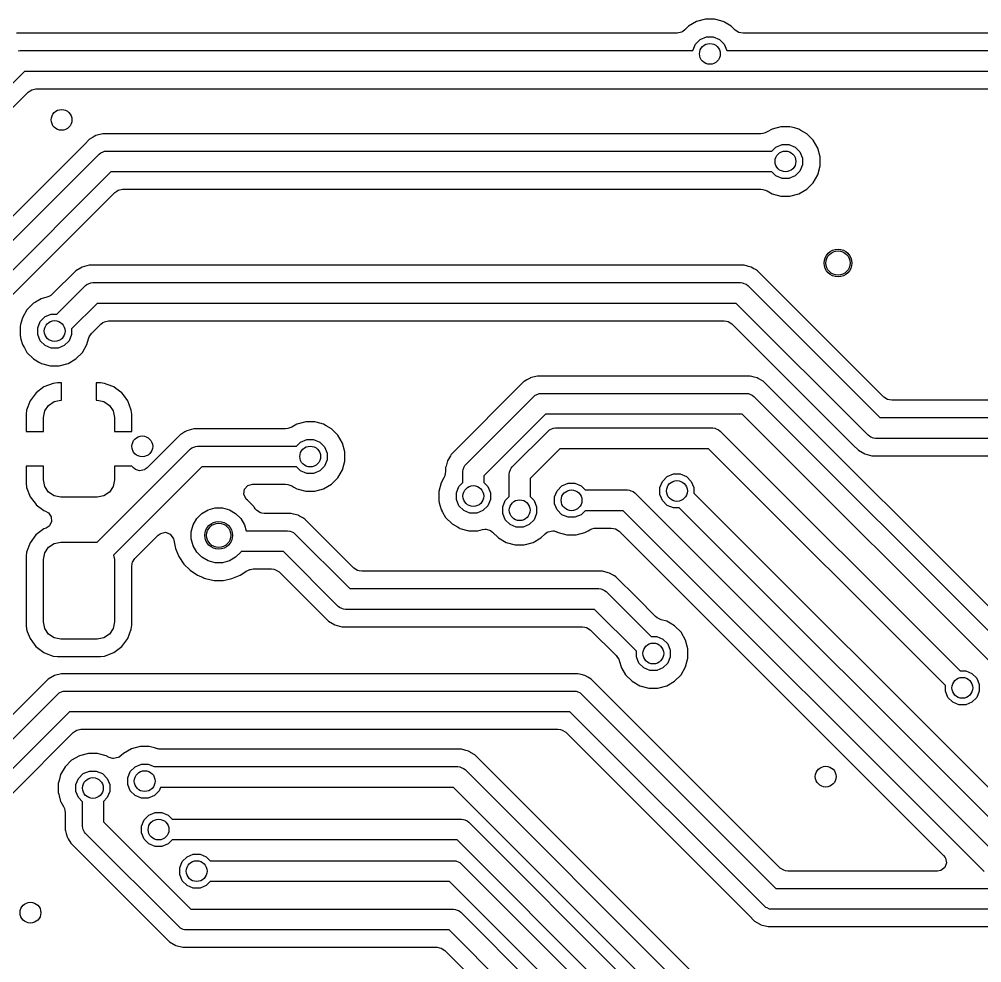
# Model space of a CAD drawing. Header units: inches. Extents: x 0.01 to 5.35, y 0.01 to 3.37.
# Drawn here: x 3.052 to 3.599, y 2.13 to 2.667 of the extents above; entities that cross this region are included whole.
import ezdxf

# ---------------------------------------------------------------- set-up
doc = ezdxf.new("R2010")
doc.units = ezdxf.units.IN
doc.header["$MEASUREMENT"] = 0
doc.layers.add('BLACK', color=250, linetype='CONTINUOUS')

msp = doc.modelspace()

# ---------------------------------------------------------------- linework, layer by layer
at = {"layer": 'BLACK', "linetype": 'CONTINUOUS'}
for p, q in [((3.43711, 2.66516), (3.43262, 2.66257)), ((3.44212, 2.6665), (3.43711, 2.66516)), ((3.43711, 2.66516), (3.43711, 2.66516)), ((3.44731, 2.6665), (3.44212, 2.6665)), ((3.44813, 2.66629), (3.44731, 2.6665)), ((3.44731, 2.6665), (3.44731, 2.6665)), ((3.45232, 2.66516), (3.44813, 2.66629)), ((3.44813, 2.66629), (3.44813, 2.66629)), ((3.45292, 2.66482), (3.45232, 2.66516)), ((3.45681, 2.66257), (3.45292, 2.66482)), ((3.42848, 2.65912), (3.42614, 2.65852)), ((3.42938, 2.65962), (3.42848, 2.65912)), ((3.4305, 2.66045), (3.42938, 2.65962)), ((3.43262, 2.66257), (3.4305, 2.66045)), ((3.45914, 2.66025), (3.45681, 2.66257)), ((3.45681, 2.66257), (3.45681, 2.66257)), ((3.46121, 2.65901), (3.45914, 2.66025)), ((3.46221, 2.65872), (3.46121, 2.65901)), ((3.42614, 2.65852), (3.05052, 2.65852)), ((3.43653, 2.65227), (3.43925, 2.65498)), ((3.43925, 2.65498), (3.44279, 2.65645)), ((3.44279, 2.65645), (3.44663, 2.65645)), ((3.44663, 2.65645), (3.45018, 2.65498)), ((3.45018, 2.65498), (3.4529, 2.65227)), ((3.46358, 2.65852), (3.46221, 2.65872)), ((3.70854, 2.65852), (3.46358, 2.65852)), ((3.05145, 2.64855), (3.0526, 2.64866)), ((3.0526, 2.64866), (3.43506, 2.64866)), ((3.43506, 2.64872), (3.43653, 2.65227)), ((3.43506, 2.64866), (3.43506, 2.64872)), ((3.4529, 2.65227), (3.45437, 2.64872)), ((3.45437, 2.64872), (3.45437, 2.64866)), ((3.45437, 2.64866), (3.70646, 2.64866)), ((3.05504, 2.63685), (2.91445, 2.49625)), ((3.70402, 2.63685), (3.05504, 2.63685)), ((3.05832, 2.62589), (3.05922, 2.62639)), ((3.05922, 2.62639), (3.06156, 2.62699)), ((3.06156, 2.62699), (3.69721, 2.62699)), ((2.92603, 2.49389), (3.0572, 2.62506)), ((3.0572, 2.62506), (3.05832, 2.62589)), ((3.48504, 2.60537), (3.4801, 2.60405)), ((3.49023, 2.60537), (3.48504, 2.60537)), ((3.49274, 2.6047), (3.49023, 2.60537)), ((3.49023, 2.60537), (3.49023, 2.60537)), ((3.49524, 2.60403), (3.49274, 2.6047)), ((3.09418, 2.59947), (3.09213, 2.59829)), ((3.09472, 2.59978), (3.09418, 2.59947)), ((3.09572, 2.60036), (3.09472, 2.59978)), ((3.09974, 2.60144), (3.09572, 2.60036)), ((3.47359, 2.60144), (3.09974, 2.60144)), ((3.47485, 2.6016), (3.47359, 2.60144)), ((3.47605, 2.60192), (3.47485, 2.6016)), ((3.47723, 2.60241), (3.47605, 2.60192)), ((3.48004, 2.60403), (3.47723, 2.60241)), ((3.4801, 2.60405), (3.48004, 2.60403)), ((3.49646, 2.60333), (3.49524, 2.60403)), ((3.49974, 2.60144), (3.49646, 2.60333)), ((3.50341, 2.59777), (3.49974, 2.60144)), ((3.08919, 2.59535), (3.02486, 2.53102)), ((3.09213, 2.59829), (3.08919, 2.59535)), ((3.09213, 2.59829), (3.09213, 2.59829)), ((3.47989, 2.59157), (3.48217, 2.59385)), ((3.48217, 2.59385), (3.48572, 2.59532)), ((3.48572, 2.59532), (3.48956, 2.59532)), ((3.48956, 2.59532), (3.49311, 2.59385)), ((3.49311, 2.59385), (3.49582, 2.59114)), ((3.506, 2.59328), (3.50341, 2.59777)), ((3.50734, 2.58826), (3.506, 2.59328)), ((3.01004, 2.50225), (3.09764, 2.58985)), ((3.09764, 2.58985), (3.09853, 2.59058)), ((3.09853, 2.59058), (3.09988, 2.59114)), ((3.09988, 2.59114), (3.10066, 2.59146)), ((3.10066, 2.59146), (3.10181, 2.59157)), ((3.10181, 2.59157), (3.47989, 2.59157)), ((3.49582, 2.59114), (3.49729, 2.58759)), ((3.50734, 2.58308), (3.50734, 2.58826)), ((3.49729, 2.58375), (3.49582, 2.5802)), ((3.49729, 2.58759), (3.49729, 2.58375)), ((3.506, 2.57806), (3.50734, 2.58308)), ((3.10426, 2.57976), (3.02012, 2.49562)), ((3.47989, 2.57976), (3.10426, 2.57976)), ((3.48217, 2.57749), (3.47989, 2.57976)), ((3.48572, 2.57602), (3.48217, 2.57749)), ((3.49311, 2.57749), (3.48956, 2.57602)), ((3.49582, 2.5802), (3.49311, 2.57749)), ((3.50341, 2.57357), (3.506, 2.57806)), ((3.48956, 2.57602), (3.48572, 2.57602)), ((3.49974, 2.5699), (3.50341, 2.57357)), ((3.0317, 2.49326), (3.10642, 2.56798)), ((3.10642, 2.56798), (3.10753, 2.56881)), ((3.10753, 2.56881), (3.10844, 2.5693)), ((3.10844, 2.5693), (3.11078, 2.5699)), ((3.11078, 2.5699), (3.47359, 2.5699)), ((3.47359, 2.5699), (3.47485, 2.56974)), ((3.47485, 2.56974), (3.47605, 2.56941)), ((3.47605, 2.56941), (3.47723, 2.56893)), ((3.47723, 2.56893), (3.47731, 2.56888)), ((3.47731, 2.56888), (3.48003, 2.56731)), ((3.48003, 2.56731), (3.48504, 2.56596)), ((3.48504, 2.56596), (3.48504, 2.56596)), ((3.48504, 2.56596), (3.49023, 2.56596)), ((3.49023, 2.56596), (3.49524, 2.56731)), ((3.49023, 2.56596), (3.49023, 2.56596)), ((3.49524, 2.56731), (3.49974, 2.5699)), ((3.08425, 2.52348), (3.07107, 2.5103)), ((3.08426, 2.52348), (3.08425, 2.52348)), ((3.08785, 2.52556), (3.08426, 2.52348)), ((3.08426, 2.52348), (3.08426, 2.52348)), ((3.08426, 2.52348), (3.08426, 2.52348)), ((3.09186, 2.52663), (3.08785, 2.52556)), ((3.08785, 2.52556), (3.08785, 2.52556)), ((3.08785, 2.52556), (3.08785, 2.52556)), ((3.08785, 2.52556), (3.08785, 2.52556)), ((3.08785, 2.52556), (3.08785, 2.52556)), ((3.46412, 2.52663), (3.09186, 2.52663)), ((3.46613, 2.5261), (3.46412, 2.52663)), ((3.46412, 2.52663), (3.46412, 2.52663)), ((3.46661, 2.52597), (3.46613, 2.5261)), ((3.46613, 2.5261), (3.46613, 2.5261)), ((3.46813, 2.52556), (3.46661, 2.52597)), ((3.46975, 2.52463), (3.46813, 2.52556)), ((3.47057, 2.52415), (3.46975, 2.52463)), ((3.46975, 2.52463), (3.46975, 2.52463)), ((3.47173, 2.52348), (3.47057, 2.52415)), ((3.54363, 2.45158), (3.47173, 2.52348)), ((3.47173, 2.52348), (3.47173, 2.52348)), ((3.09154, 2.51614), (3.09278, 2.51666)), ((3.09278, 2.51666), (3.09394, 2.51677)), ((3.09394, 2.51677), (3.46205, 2.51677)), ((3.46205, 2.51677), (3.4632, 2.51666)), ((3.4632, 2.51666), (3.46408, 2.51629)), ((3.07359, 2.49887), (3.08976, 2.51504)), ((3.08976, 2.51504), (3.09066, 2.51578)), ((3.09066, 2.51578), (3.09154, 2.51614)), ((3.46408, 2.51629), (3.46533, 2.51578)), ((3.46533, 2.51578), (3.46622, 2.51504)), ((3.46622, 2.51504), (3.54127, 2.44)), ((3.06133, 2.50564), (3.06018, 2.50498)), ((3.06468, 2.50757), (3.06133, 2.50564)), ((3.0678, 2.50841), (3.06468, 2.50757)), ((3.06468, 2.50757), (3.06468, 2.50757)), ((3.06468, 2.50757), (3.06468, 2.50757)), ((3.06468, 2.50757), (3.06468, 2.50757)), ((3.06898, 2.5089), (3.0678, 2.50841)), ((3.07006, 2.50952), (3.06898, 2.5089)), ((3.07107, 2.5103), (3.07006, 2.50952)), ((3.05652, 2.50131), (3.05392, 2.49682)), ((3.06018, 2.50498), (3.05652, 2.50131)), ((3.05652, 2.50131), (3.05652, 2.50131)), ((3.05652, 2.50131), (3.05652, 2.50131)), ((3.06018, 2.50498), (3.06018, 2.50498)), ((3.09638, 2.50496), (3.08194, 2.49051)), ((3.4596, 2.50496), (3.09638, 2.50496)), ((3.53464, 2.42992), (3.4596, 2.50496)), ((3.0534, 2.49487), (3.05289, 2.49297)), ((3.05392, 2.49682), (3.0534, 2.49487)), ((3.05392, 2.49682), (3.05392, 2.49682)), ((3.05392, 2.49682), (3.05392, 2.49682)), ((3.05392, 2.49682), (3.05392, 2.49682)), ((3.06263, 2.49113), (3.0641, 2.49468)), ((3.0641, 2.49468), (3.06682, 2.4974)), ((3.06682, 2.4974), (3.07036, 2.49887)), ((3.07036, 2.49887), (3.07359, 2.49887)), ((3.10056, 2.4945), (3.1029, 2.4951)), ((3.1029, 2.4951), (3.45279, 2.4951)), ((3.45279, 2.4951), (3.45417, 2.4949)), ((3.45417, 2.4949), (3.45516, 2.49461)), ((3.05289, 2.49297), (3.05258, 2.49181)), ((3.05258, 2.49181), (3.05258, 2.48662)), ((3.06263, 2.48729), (3.06263, 2.49113)), ((3.08194, 2.49051), (3.08194, 2.48729)), ((3.09337, 2.488), (3.09854, 2.49317)), ((3.09854, 2.49317), (3.09965, 2.49401)), ((3.09965, 2.49401), (3.10056, 2.4945)), ((3.45516, 2.49461), (3.45724, 2.49338)), ((3.45724, 2.49338), (3.5262, 2.42441)), ((3.05258, 2.48662), (3.0531, 2.48467)), ((3.0531, 2.48467), (3.0531, 2.48467)), ((3.0531, 2.48467), (3.0531, 2.48467)), ((3.0531, 2.48467), (3.05392, 2.48161)), ((3.0641, 2.48374), (3.06263, 2.48729)), ((3.06682, 2.48103), (3.0641, 2.48374)), ((3.08047, 2.48374), (3.07775, 2.48103)), ((3.08194, 2.48729), (3.08047, 2.48374)), ((3.09065, 2.48161), (3.09148, 2.48473)), ((3.09148, 2.48473), (3.09197, 2.48591)), ((3.09197, 2.48591), (3.09259, 2.48699)), ((3.09259, 2.48699), (3.09337, 2.488)), ((3.05392, 2.48161), (3.05392, 2.48161)), ((3.05392, 2.48161), (3.05392, 2.48161)), ((3.05392, 2.48161), (3.05417, 2.48118)), ((3.05417, 2.48118), (3.05505, 2.47966)), ((3.05505, 2.47966), (3.05652, 2.47711)), ((3.07036, 2.47956), (3.06682, 2.48103)), ((3.0742, 2.47956), (3.07036, 2.47956)), ((3.07775, 2.48103), (3.0742, 2.47956)), ((3.08805, 2.47711), (3.09065, 2.48161)), ((3.09065, 2.48161), (3.09065, 2.48161)), ((3.05652, 2.47711), (3.06018, 2.47344)), ((3.06018, 2.47344), (3.06375, 2.47139)), ((3.07989, 2.47085), (3.08438, 2.47344)), ((3.08438, 2.47344), (3.08805, 2.47711)), ((3.06375, 2.47139), (3.06443, 2.47099)), ((3.06443, 2.47099), (3.06468, 2.47085)), ((3.06468, 2.47085), (3.06468, 2.47085)), ((3.06468, 2.47085), (3.06468, 2.47085)), ((3.06468, 2.47085), (3.0655, 2.47063)), ((3.0655, 2.47063), (3.06969, 2.46951)), ((3.06969, 2.46951), (3.06969, 2.46951)), ((3.06969, 2.46951), (3.07488, 2.46951)), ((3.07488, 2.46951), (3.07989, 2.47085)), ((3.07488, 2.46951), (3.07488, 2.46951)), ((3.34253, 2.46251), (3.34073, 2.46147)), ((3.34263, 2.46257), (3.34253, 2.46251)), ((3.34397, 2.46293), (3.34263, 2.46257)), ((3.34263, 2.46257), (3.34263, 2.46257)), ((3.34263, 2.46257), (3.34263, 2.46257)), ((3.34263, 2.46257), (3.34263, 2.46257)), ((3.34664, 2.46364), (3.34397, 2.46293)), ((3.34397, 2.46293), (3.34397, 2.46293)), ((3.3508, 2.46364), (3.34664, 2.46364)), ((3.3511, 2.46364), (3.3508, 2.46364)), ((3.35117, 2.46364), (3.3511, 2.46364)), ((3.4676, 2.46364), (3.35117, 2.46364)), ((3.35117, 2.46364), (3.35117, 2.46364)), ((3.46854, 2.46339), (3.4676, 2.46364)), ((3.4676, 2.46364), (3.4676, 2.46364)), ((3.4676, 2.46364), (3.4676, 2.46364)), ((3.4698, 2.46305), (3.46854, 2.46339)), ((3.46854, 2.46339), (3.46854, 2.46339)), ((3.47161, 2.46257), (3.4698, 2.46305)), ((3.47214, 2.46226), (3.47161, 2.46257)), ((3.47492, 2.46066), (3.47214, 2.46226)), ((3.47214, 2.46226), (3.47214, 2.46226)), ((3.0662, 2.45745), (3.06167, 2.45406)), ((3.0715, 2.45943), (3.0662, 2.45745)), ((3.0662, 2.45745), (3.0662, 2.45745)), ((3.07384, 2.45969), (3.0715, 2.45943)), ((3.0715, 2.45943), (3.0715, 2.45943)), ((3.07622, 2.45969), (3.07384, 2.45969)), ((3.07622, 2.44984), (3.07622, 2.45969)), ((3.09828, 2.45969), (3.09591, 2.45969)), ((3.09591, 2.45969), (3.09591, 2.44984)), ((3.10062, 2.45943), (3.09828, 2.45969)), ((3.09828, 2.45969), (3.09828, 2.45969)), ((3.10063, 2.45943), (3.10062, 2.45943)), ((3.10221, 2.45884), (3.10063, 2.45943)), ((3.10593, 2.45745), (3.10221, 2.45884)), ((3.10713, 2.45655), (3.10593, 2.45745)), ((3.10593, 2.45745), (3.10593, 2.45745)), ((3.11046, 2.45406), (3.10713, 2.45655)), ((3.33904, 2.46049), (3.29764, 2.41909)), ((3.33914, 2.46055), (3.33904, 2.46049)), ((3.33904, 2.46049), (3.33904, 2.46049)), ((3.34073, 2.46147), (3.33914, 2.46055)), ((3.33914, 2.46055), (3.33914, 2.46055)), ((3.33914, 2.46055), (3.33914, 2.46055)), ((3.34073, 2.46147), (3.34073, 2.46147)), ((3.47521, 2.46049), (3.47492, 2.46066)), ((3.63215, 2.30355), (3.47521, 2.46049)), ((3.47521, 2.46049), (3.47521, 2.46049)), ((3.06167, 2.45406), (3.05827, 2.44953)), ((3.06167, 2.45406), (3.06167, 2.45406)), ((3.11131, 2.45292), (3.11046, 2.45406)), ((3.11046, 2.45406), (3.11046, 2.45406)), ((3.11385, 2.44953), (3.11131, 2.45292)), ((3.30608, 2.41359), (3.34454, 2.45205)), ((3.34454, 2.45205), (3.34544, 2.45278)), ((3.34544, 2.45278), (3.34685, 2.45337)), ((3.34685, 2.45337), (3.34757, 2.45367)), ((3.34757, 2.45367), (3.34872, 2.45378)), ((3.34872, 2.45378), (3.46553, 2.45378)), ((3.46553, 2.45378), (3.46668, 2.45367)), ((3.46668, 2.45367), (3.4674, 2.45337)), ((3.4674, 2.45337), (3.46881, 2.45278)), ((3.46881, 2.45278), (3.4697, 2.45205)), ((3.4697, 2.45205), (3.62371, 2.29805)), ((3.5457, 2.45035), (3.54363, 2.45158)), ((3.05827, 2.44953), (3.0563, 2.44423)), ((3.05827, 2.44953), (3.05827, 2.44953)), ((3.06664, 2.44377), (3.06877, 2.44696)), ((3.06877, 2.44696), (3.07196, 2.44909)), ((3.07196, 2.44909), (3.07573, 2.44984)), ((3.07573, 2.44984), (3.07622, 2.44984)), ((3.09591, 2.44984), (3.0964, 2.44984)), ((3.0964, 2.44984), (3.10016, 2.44909)), ((3.10016, 2.44909), (3.10336, 2.44696)), ((3.10336, 2.44696), (3.10549, 2.44377)), ((3.11583, 2.44423), (3.11385, 2.44953)), ((3.11385, 2.44953), (3.11385, 2.44953)), ((3.5467, 2.45006), (3.5457, 2.45035)), ((3.54807, 2.44986), (3.5467, 2.45006)), ((3.69087, 2.44986), (3.54807, 2.44986)), ((3.0563, 2.44423), (3.05604, 2.44188)), ((3.05604, 2.44188), (3.05604, 2.43213)), ((3.05604, 2.44188), (3.05604, 2.44188)), ((3.0563, 2.44423), (3.0563, 2.44423)), ((3.06589, 2.44), (3.06664, 2.44377)), ((3.06589, 2.43213), (3.06589, 2.44)), ((3.10549, 2.44377), (3.10624, 2.44)), ((3.10624, 2.44), (3.10624, 2.43213)), ((3.11608, 2.44188), (3.11583, 2.44423)), ((3.11583, 2.44423), (3.11583, 2.44423)), ((3.11583, 2.44423), (3.11583, 2.44423)), ((3.11608, 2.43213), (3.11608, 2.44188)), ((3.11608, 2.44188), (3.11608, 2.44188)), ((3.11608, 2.44188), (3.11608, 2.44188)), ((3.11608, 2.44188), (3.11608, 2.44188)), ((3.35117, 2.44197), (3.31616, 2.40696)), ((3.46308, 2.44197), (3.35117, 2.44197)), ((3.61362, 2.29143), (3.46308, 2.44197)), ((3.54127, 2.44), (3.70614, 2.44)), ((3.20713, 2.4346), (3.20596, 2.43411)), ((3.20994, 2.43622), (3.20713, 2.4346)), ((3.21001, 2.43624), (3.20994, 2.43622)), ((3.21495, 2.43756), (3.21001, 2.43624)), ((3.22014, 2.43756), (3.21495, 2.43756)), ((3.21495, 2.43756), (3.21495, 2.43756)), ((3.22092, 2.43735), (3.22014, 2.43756)), ((3.22014, 2.43756), (3.22014, 2.43756)), ((3.22515, 2.43622), (3.22092, 2.43735)), ((3.22092, 2.43735), (3.22092, 2.43735)), ((3.22669, 2.43533), (3.22515, 2.43622)), ((3.22964, 2.43363), (3.22669, 2.43533)), ((3.05604, 2.43213), (3.06589, 2.43213)), ((3.10624, 2.43213), (3.11608, 2.43213)), ((3.14386, 2.43048), (3.1249, 2.41152)), ((3.14416, 2.43065), (3.14386, 2.43048)), ((3.14386, 2.43048), (3.14386, 2.43048)), ((3.1443, 2.43073), (3.14416, 2.43065)), ((3.14449, 2.43084), (3.1443, 2.43073)), ((3.1443, 2.43073), (3.1443, 2.43073)), ((3.14626, 2.43186), (3.14449, 2.43084)), ((3.14449, 2.43084), (3.14449, 2.43084)), ((3.14746, 2.43255), (3.14626, 2.43186)), ((3.14626, 2.43186), (3.14626, 2.43186)), ((3.15147, 2.43363), (3.14746, 2.43255)), ((3.14746, 2.43255), (3.14746, 2.43255)), ((3.20349, 2.43363), (3.15147, 2.43363)), ((3.20476, 2.43379), (3.20349, 2.43363)), ((3.20596, 2.43411), (3.20476, 2.43379)), ((3.23331, 2.42996), (3.22964, 2.43363)), ((3.23591, 2.42546), (3.23331, 2.42996)), ((3.33241, 2.41208), (3.3527, 2.43236)), ((3.3527, 2.43236), (3.35359, 2.4331)), ((3.35359, 2.4331), (3.35524, 2.43378)), ((3.35524, 2.43378), (3.35572, 2.43398)), ((3.35572, 2.43398), (3.35687, 2.43409)), ((3.35687, 2.43409), (3.44634, 2.43409)), ((3.44634, 2.43409), (3.44749, 2.43398)), ((3.44749, 2.43398), (3.44797, 2.43378)), ((3.44797, 2.43378), (3.44962, 2.4331)), ((3.44962, 2.4331), (3.45051, 2.43236)), ((3.45051, 2.43236), (3.58688, 2.296)), ((3.53554, 2.42918), (3.53464, 2.42992)), ((3.5362, 2.42891), (3.53554, 2.42918)), ((3.15187, 2.42344), (3.15239, 2.42365)), ((3.15239, 2.42365), (3.15354, 2.42376)), ((3.15354, 2.42376), (3.2098, 2.42376)), ((3.2098, 2.42376), (3.21208, 2.42604)), ((3.21208, 2.42604), (3.21562, 2.42751)), ((3.21562, 2.42751), (3.21946, 2.42751)), ((3.21946, 2.42751), (3.22301, 2.42604)), ((3.22301, 2.42604), (3.22573, 2.42333)), ((3.23725, 2.42045), (3.23591, 2.42546)), ((3.5262, 2.42441), (3.5262, 2.42441)), ((3.5262, 2.42441), (3.52914, 2.42148)), ((3.53767, 2.4283), (3.5362, 2.42891)), ((3.53882, 2.42819), (3.53767, 2.4283)), ((3.70614, 2.42819), (3.53882, 2.42819)), ((3.09646, 2.36912), (3.14937, 2.42203)), ((3.14937, 2.42203), (3.15026, 2.42277)), ((3.15026, 2.42277), (3.15187, 2.42344)), ((3.22573, 2.42333), (3.2272, 2.41978)), ((3.2272, 2.41978), (3.2272, 2.41594)), ((3.23725, 2.41526), (3.23725, 2.42045)), ((3.2972, 2.41833), (3.29556, 2.4155)), ((3.29764, 2.41909), (3.2972, 2.41833)), ((3.29764, 2.41909), (3.29764, 2.41909)), ((3.35932, 2.42228), (3.3425, 2.40546)), ((3.44389, 2.42228), (3.35932, 2.42228)), ((3.57853, 2.28765), (3.44389, 2.42228)), ((3.52914, 2.42148), (3.53273, 2.4194)), ((3.53273, 2.4194), (3.53674, 2.41833)), ((3.53674, 2.41833), (3.6907, 2.41833)), ((3.2272, 2.41594), (3.22573, 2.41239)), ((3.23591, 2.41025), (3.23725, 2.41526)), ((3.29556, 2.4155), (3.29474, 2.41242)), ((3.30509, 2.41208), (3.30535, 2.41269)), ((3.30535, 2.41269), (3.30608, 2.41359)), ((3.06589, 2.41244), (3.05604, 2.41244)), ((3.05604, 2.41244), (3.05604, 2.40268)), ((3.06589, 2.40457), (3.06589, 2.41244)), ((3.15599, 2.41195), (3.10576, 2.36172)), ((3.11608, 2.41244), (3.10624, 2.41244)), ((3.10624, 2.41244), (3.10624, 2.40457)), ((3.11713, 2.41139), (3.11608, 2.41244)), ((3.11794, 2.41074), (3.11713, 2.41139)), ((3.1182, 2.41057), (3.11794, 2.41074)), ((3.12049, 2.40981), (3.1182, 2.41057)), ((3.12056, 2.4098), (3.12049, 2.40981)), ((3.12325, 2.41039), (3.12056, 2.4098)), ((3.12379, 2.41068), (3.12325, 2.41039)), ((3.1249, 2.41152), (3.12379, 2.41068)), ((3.2098, 2.41195), (3.15599, 2.41195)), ((3.21208, 2.40967), (3.2098, 2.41195)), ((3.21562, 2.4082), (3.21208, 2.40967)), ((3.21946, 2.4082), (3.21562, 2.4082)), ((3.22301, 2.40967), (3.21946, 2.4082)), ((3.22573, 2.41239), (3.22301, 2.40967)), ((3.23331, 2.40576), (3.23591, 2.41025)), ((3.29432, 2.40818), (3.294, 2.40698)), ((3.29449, 2.40944), (3.29432, 2.40818)), ((3.29466, 2.41211), (3.29449, 2.41149)), ((3.29449, 2.41149), (3.29449, 2.40944)), ((3.29474, 2.41242), (3.29466, 2.41211)), ((3.29466, 2.41211), (3.29466, 2.41211)), ((3.29474, 2.41242), (3.29474, 2.41242)), ((3.30435, 2.40941), (3.30446, 2.41056)), ((3.30435, 2.40314), (3.30435, 2.40941)), ((3.30446, 2.41056), (3.30509, 2.41208)), ((3.33069, 2.40791), (3.3308, 2.40906)), ((3.33069, 2.39508), (3.33069, 2.40791)), ((3.3308, 2.40906), (3.3314, 2.4105)), ((3.3314, 2.4105), (3.33168, 2.41119)), ((3.33168, 2.41119), (3.33241, 2.41208)), ((3.4205, 2.40647), (3.42405, 2.40794)), ((3.42405, 2.40794), (3.42789, 2.40794)), ((3.42789, 2.40794), (3.43144, 2.40647)), ((3.05604, 2.40268), (3.0563, 2.40034)), ((3.06664, 2.4008), (3.06589, 2.40457)), ((3.10624, 2.40457), (3.10549, 2.4008)), ((3.18211, 2.40136), (3.18468, 2.40209)), ((3.18468, 2.40209), (3.20349, 2.40209)), ((3.20349, 2.40209), (3.20476, 2.40192)), ((3.20476, 2.40192), (3.20596, 2.4016)), ((3.22515, 2.3995), (3.22964, 2.40209)), ((3.22964, 2.40209), (3.23331, 2.40576)), ((3.29188, 2.40293), (3.29055, 2.39799)), ((3.29189, 2.403), (3.29188, 2.40293)), ((3.29351, 2.4058), (3.29189, 2.403)), ((3.294, 2.40698), (3.29351, 2.4058)), ((3.30207, 2.40086), (3.30435, 2.40314)), ((3.31616, 2.40696), (3.31616, 2.40314)), ((3.31616, 2.40314), (3.31844, 2.40086)), ((3.3425, 2.40546), (3.3425, 2.39508)), ((3.36061, 2.40117), (3.36415, 2.40264)), ((3.36415, 2.40264), (3.368, 2.40264)), ((3.368, 2.40264), (3.37154, 2.40117)), ((3.41631, 2.4002), (3.41778, 2.40375)), ((3.41778, 2.40375), (3.4205, 2.40647)), ((3.43144, 2.40647), (3.43415, 2.40375)), ((3.43415, 2.40375), (3.43562, 2.4002)), ((3.0563, 2.40034), (3.0563, 2.40034)), ((3.0563, 2.40034), (3.0563, 2.40034)), ((3.0563, 2.40034), (3.05827, 2.39504)), ((3.06877, 2.39761), (3.06664, 2.4008)), ((3.07196, 2.39547), (3.06877, 2.39761)), ((3.10336, 2.39761), (3.10016, 2.39547)), ((3.10549, 2.4008), (3.10336, 2.39761)), ((3.17976, 2.39655), (3.1802, 2.39927)), ((3.18085, 2.39403), (3.17976, 2.39655)), ((3.1802, 2.39927), (3.18204, 2.40131)), ((3.18204, 2.40131), (3.18211, 2.40136)), ((3.20596, 2.4016), (3.20713, 2.40112)), ((3.20713, 2.40112), (3.20825, 2.40047)), ((3.20825, 2.40047), (3.20994, 2.3995)), ((3.20994, 2.3995), (3.21495, 2.39815)), ((3.21495, 2.39815), (3.21495, 2.39815)), ((3.21495, 2.39815), (3.22014, 2.39815)), ((3.22014, 2.39815), (3.22515, 2.3995)), ((3.22014, 2.39815), (3.22014, 2.39815)), ((3.29055, 2.39799), (3.29055, 2.39799)), ((3.29055, 2.39799), (3.29055, 2.3928)), ((3.3006, 2.39731), (3.30207, 2.40086)), ((3.3006, 2.39347), (3.3006, 2.39731)), ((3.31844, 2.40086), (3.31991, 2.39731)), ((3.31991, 2.39731), (3.31991, 2.39347)), ((3.35642, 2.3949), (3.35789, 2.39845)), ((3.35789, 2.39845), (3.36061, 2.40117)), ((3.37154, 2.40117), (3.37382, 2.39889)), ((3.37382, 2.39889), (3.39786, 2.39889)), ((3.39786, 2.39889), (3.39901, 2.39878)), ((3.39901, 2.39878), (3.39979, 2.39845)), ((3.39979, 2.39845), (3.40114, 2.39789)), ((3.40114, 2.39789), (3.40203, 2.39716)), ((3.40203, 2.39716), (3.60722, 2.19197)), ((3.41631, 2.39636), (3.41631, 2.4002)), ((3.41778, 2.39281), (3.41631, 2.39636)), ((3.43562, 2.4002), (3.43562, 2.39698)), ((3.43562, 2.39698), (3.62095, 2.21165)), ((3.05827, 2.39504), (3.05827, 2.39504)), ((3.05827, 2.39504), (3.05903, 2.39403)), ((3.05903, 2.39403), (3.06167, 2.3905)), ((3.07573, 2.39472), (3.07196, 2.39547)), ((3.0964, 2.39472), (3.07573, 2.39472)), ((3.10016, 2.39547), (3.0964, 2.39472)), ((3.18118, 2.39364), (3.18085, 2.39403)), ((3.18183, 2.39299), (3.18118, 2.39364)), ((3.18187, 2.39296), (3.18183, 2.39299)), ((3.18544, 2.3894), (3.18187, 2.39296)), ((3.18187, 2.39296), (3.18187, 2.39296)), ((3.18187, 2.39296), (3.18187, 2.39296)), ((3.29055, 2.3928), (3.29086, 2.39163)), ((3.29086, 2.39163), (3.29189, 2.38779)), ((3.30207, 2.38992), (3.3006, 2.39347)), ((3.31991, 2.39347), (3.31844, 2.38992)), ((3.32694, 2.38925), (3.32841, 2.3928)), ((3.32841, 2.3928), (3.33069, 2.39508)), ((3.3425, 2.39508), (3.34477, 2.3928)), ((3.34477, 2.3928), (3.34624, 2.38925)), ((3.35642, 2.39106), (3.35642, 2.3949)), ((3.35789, 2.38751), (3.35642, 2.39106)), ((3.4205, 2.3901), (3.41778, 2.39281)), ((3.06167, 2.3905), (3.06167, 2.3905)), ((3.06167, 2.3905), (3.06168, 2.39049)), ((3.06168, 2.39049), (3.0662, 2.38711)), ((3.0662, 2.38711), (3.0662, 2.38711)), ((3.0662, 2.38711), (3.06714, 2.38676)), ((3.06714, 2.38676), (3.06836, 2.38609)), ((3.06836, 2.38609), (3.06872, 2.38583)), ((3.06872, 2.38583), (3.07037, 2.38362)), ((3.15305, 2.38266), (3.15596, 2.38556)), ((3.15596, 2.38556), (3.15952, 2.38762)), ((3.15952, 2.38762), (3.16349, 2.38868)), ((3.16349, 2.38868), (3.1676, 2.38868)), ((3.1676, 2.38868), (3.17157, 2.38762)), ((3.17157, 2.38762), (3.17513, 2.38556)), ((3.17513, 2.38556), (3.17804, 2.38266)), ((3.18572, 2.38898), (3.18544, 2.3894)), ((3.18633, 2.38806), (3.18572, 2.38898)), ((3.18697, 2.38729), (3.18633, 2.38806)), ((3.18716, 2.3871), (3.18697, 2.38729)), ((3.1892, 2.3859), (3.18716, 2.3871)), ((3.19, 2.38567), (3.1892, 2.3859)), ((3.19137, 2.38547), (3.19, 2.38567)), ((3.20678, 2.38547), (3.19137, 2.38547)), ((3.2081, 2.38511), (3.20678, 2.38547)), ((3.20678, 2.38547), (3.20678, 2.38547)), ((3.20678, 2.38547), (3.20678, 2.38547)), ((3.29189, 2.38779), (3.29229, 2.38709)), ((3.29229, 2.38709), (3.29243, 2.38685)), ((3.29243, 2.38685), (3.29243, 2.38685)), ((3.29243, 2.38685), (3.29279, 2.38624)), ((3.29279, 2.38624), (3.29449, 2.38329)), ((3.30479, 2.38721), (3.30207, 2.38992)), ((3.30834, 2.38574), (3.30479, 2.38721)), ((3.31218, 2.38574), (3.30834, 2.38574)), ((3.31573, 2.38721), (3.31218, 2.38574)), ((3.31844, 2.38992), (3.31573, 2.38721)), ((3.32694, 2.38541), (3.32694, 2.38925)), ((3.32841, 2.38187), (3.32694, 2.38541)), ((3.34624, 2.38541), (3.34477, 2.38187)), ((3.34624, 2.38925), (3.34624, 2.38541)), ((3.36061, 2.3848), (3.35789, 2.38751)), ((3.37382, 2.38708), (3.37154, 2.3848)), ((3.39541, 2.38708), (3.37382, 2.38708)), ((3.6006, 2.18189), (3.39541, 2.38708)), ((3.42405, 2.38863), (3.4205, 2.3901)), ((3.42727, 2.38863), (3.42405, 2.38863)), ((3.61432, 2.20157), (3.42727, 2.38863)), ((3.07056, 2.38088), (3.06925, 2.37847)), ((3.07037, 2.38362), (3.07056, 2.38088)), ((3.15099, 2.3791), (3.15305, 2.38266)), ((3.17804, 2.38266), (3.18009, 2.3791)), ((3.21067, 2.38443), (3.2081, 2.38511)), ((3.2081, 2.38511), (3.2081, 2.38511)), ((3.21079, 2.38439), (3.21067, 2.38443)), ((3.21151, 2.38398), (3.21079, 2.38439)), ((3.21332, 2.38293), (3.21151, 2.38398)), ((3.21151, 2.38398), (3.21151, 2.38398)), ((3.21438, 2.38232), (3.21332, 2.38293)), ((3.24235, 2.35435), (3.21438, 2.38232)), ((3.21438, 2.38232), (3.21438, 2.38232)), ((3.29449, 2.38329), (3.29816, 2.37963)), ((3.33112, 2.37915), (3.32841, 2.38187)), ((3.34477, 2.38187), (3.34206, 2.37915)), ((3.36415, 2.38333), (3.36061, 2.3848)), ((3.368, 2.38333), (3.36415, 2.38333)), ((3.37154, 2.3848), (3.368, 2.38333)), ((3.06619, 2.37676), (3.06165, 2.37337)), ((3.06736, 2.3772), (3.06619, 2.37676)), ((3.06619, 2.37676), (3.06619, 2.37676)), ((3.0691, 2.37832), (3.06736, 2.3772)), ((3.06925, 2.37847), (3.0691, 2.37832)), ((3.13264, 2.37419), (3.13533, 2.37477)), ((3.13533, 2.37477), (3.1379, 2.37381)), ((3.14993, 2.37513), (3.15099, 2.3791)), ((3.14993, 2.37102), (3.14993, 2.37513)), ((3.18009, 2.3791), (3.18103, 2.37561)), ((3.18103, 2.37561), (3.2047, 2.37561)), ((3.2047, 2.37561), (3.20585, 2.37549)), ((3.20585, 2.37549), (3.2062, 2.37535)), ((3.2062, 2.37535), (3.20798, 2.37461)), ((3.20798, 2.37461), (3.20888, 2.37388)), ((3.29816, 2.37963), (3.30121, 2.37786)), ((3.30121, 2.37786), (3.30121, 2.37786)), ((3.30121, 2.37786), (3.3021, 2.37735)), ((3.3021, 2.37735), (3.3021, 2.37735)), ((3.3021, 2.37735), (3.3021, 2.37735)), ((3.3021, 2.37735), (3.30265, 2.37703)), ((3.30265, 2.37703), (3.30766, 2.37569)), ((3.30766, 2.37569), (3.30766, 2.37569)), ((3.30766, 2.37569), (3.31285, 2.37569)), ((3.31285, 2.37569), (3.31538, 2.37637)), ((3.31285, 2.37569), (3.31285, 2.37569)), ((3.31538, 2.37637), (3.31676, 2.37653)), ((3.31676, 2.37653), (3.3175, 2.37651)), ((3.3175, 2.37651), (3.31993, 2.3758)), ((3.31993, 2.3758), (3.32028, 2.37559)), ((3.32028, 2.37559), (3.32119, 2.37487)), ((3.32119, 2.37487), (3.32449, 2.37157)), ((3.33467, 2.37768), (3.33112, 2.37915)), ((3.33851, 2.37768), (3.33467, 2.37768)), ((3.34206, 2.37915), (3.33851, 2.37768)), ((3.35106, 2.37394), (3.35217, 2.37477)), ((3.35217, 2.37477), (3.35271, 2.37507)), ((3.35271, 2.37507), (3.3554, 2.37565)), ((3.3554, 2.37565), (3.35557, 2.37564)), ((3.35557, 2.37564), (3.35575, 2.37562)), ((3.35575, 2.37562), (3.35604, 2.37553)), ((3.35604, 2.37553), (3.35616, 2.37555)), ((3.35616, 2.37555), (3.35747, 2.3751)), ((3.35747, 2.3751), (3.35784, 2.37498)), ((3.35784, 2.37498), (3.35791, 2.37495)), ((3.35791, 2.37495), (3.35847, 2.37462)), ((3.35847, 2.37462), (3.35847, 2.37462)), ((3.35847, 2.37462), (3.36348, 2.37328)), ((3.36867, 2.37328), (3.37368, 2.37462)), ((3.37368, 2.37462), (3.37553, 2.37569)), ((3.37553, 2.37569), (3.37648, 2.37624)), ((3.37648, 2.37624), (3.37766, 2.37673)), ((3.37766, 2.37673), (3.37886, 2.37705)), ((3.37886, 2.37705), (3.38012, 2.37722)), ((3.38012, 2.37722), (3.3886, 2.37722)), ((3.3886, 2.37722), (3.38998, 2.37702)), ((3.38998, 2.37702), (3.39097, 2.37673)), ((3.39097, 2.37673), (3.39305, 2.37549)), ((3.39305, 2.37549), (3.48811, 2.28043)), ((3.05826, 2.36883), (3.05628, 2.36352)), ((3.06165, 2.37337), (3.05826, 2.36883)), ((3.05826, 2.36883), (3.05826, 2.36883)), ((3.06165, 2.37337), (3.06165, 2.37337)), ((3.06165, 2.37337), (3.06165, 2.37337)), ((3.07196, 2.36838), (3.07573, 2.36913)), ((3.07573, 2.36913), (3.0964, 2.36913)), ((3.0964, 2.36913), (3.09646, 2.36912)), ((3.11782, 2.35984), (3.13112, 2.37313)), ((3.13112, 2.37313), (3.13223, 2.37396)), ((3.13223, 2.37396), (3.13264, 2.37419)), ((3.1379, 2.37381), (3.13953, 2.37167)), ((3.13953, 2.37167), (3.13975, 2.37111)), ((3.13975, 2.37111), (3.13998, 2.37029)), ((3.13998, 2.37029), (3.14092, 2.3656)), ((3.15099, 2.36704), (3.14993, 2.37102)), ((3.20888, 2.37388), (3.23999, 2.34276)), ((3.32449, 2.37157), (3.32899, 2.36897)), ((3.32899, 2.36897), (3.334, 2.36763)), ((3.33918, 2.36763), (3.3442, 2.36897)), ((3.3442, 2.36897), (3.34869, 2.37157)), ((3.34869, 2.37157), (3.35106, 2.37394)), ((3.36348, 2.37328), (3.36348, 2.37328)), ((3.36348, 2.37328), (3.36867, 2.37328)), ((3.36867, 2.37328), (3.36867, 2.37328)), ((3.05628, 2.36352), (3.05602, 2.36118)), ((3.06664, 2.36306), (3.06877, 2.36625)), ((3.06877, 2.36625), (3.07196, 2.36838)), ((3.14092, 2.3656), (3.14092, 2.3656)), ((3.14092, 2.3656), (3.14092, 2.3656)), ((3.14092, 2.3656), (3.14092, 2.3656)), ((3.14092, 2.3656), (3.14092, 2.3656)), ((3.14092, 2.3656), (3.14092, 2.3656)), ((3.14092, 2.3656), (3.14092, 2.3656)), ((3.14092, 2.3656), (3.14285, 2.36094)), ((3.15305, 2.36348), (3.15099, 2.36704)), ((3.15596, 2.36058), (3.15305, 2.36348)), ((3.17804, 2.36348), (3.17513, 2.36058)), ((3.17822, 2.36379), (3.17804, 2.36348)), ((3.20226, 2.36379), (3.17822, 2.36379)), ((3.23337, 2.33268), (3.20226, 2.36379)), ((3.334, 2.36763), (3.334, 2.36763)), ((3.334, 2.36763), (3.33918, 2.36763)), ((3.33918, 2.36763), (3.33918, 2.36763)), ((3.05602, 2.36118), (3.05602, 2.36118)), ((3.05602, 2.36118), (3.05602, 2.32197)), ((3.06589, 2.35929), (3.06664, 2.36306)), ((3.06589, 2.32386), (3.06589, 2.35929)), ((3.10576, 2.36172), (3.10624, 2.35929)), ((3.10624, 2.35929), (3.10624, 2.32386)), ((3.11659, 2.35776), (3.11782, 2.35984)), ((3.14285, 2.36094), (3.14285, 2.36094)), ((3.14285, 2.36094), (3.14565, 2.35675)), ((3.15952, 2.35852), (3.15596, 2.36058)), ((3.16349, 2.35746), (3.15952, 2.35852)), ((3.17157, 2.35852), (3.1676, 2.35746)), ((3.17513, 2.36058), (3.17157, 2.35852)), ((3.1161, 2.35539), (3.1163, 2.35677)), ((3.1161, 2.32197), (3.1161, 2.35539)), ((3.1163, 2.35677), (3.11639, 2.35709)), ((3.11639, 2.35709), (3.11659, 2.35776)), ((3.14565, 2.35675), (3.14565, 2.35675)), ((3.14565, 2.35675), (3.14565, 2.35675)), ((3.14565, 2.35675), (3.14922, 2.35318)), ((3.14922, 2.35318), (3.14922, 2.35318)), ((3.14922, 2.35318), (3.14922, 2.35318)), ((3.14922, 2.35318), (3.15341, 2.35038)), ((3.1676, 2.35746), (3.16349, 2.35746)), ((3.1792, 2.3514), (3.18118, 2.35272)), ((3.18118, 2.35272), (3.18244, 2.35332)), ((3.18244, 2.35332), (3.18324, 2.35357)), ((3.18324, 2.35357), (3.18368, 2.35371)), ((3.18368, 2.35371), (3.18514, 2.35393)), ((3.18514, 2.35393), (3.19545, 2.35393)), ((3.19545, 2.35393), (3.19682, 2.35373)), ((3.19682, 2.35373), (3.19782, 2.35344)), ((3.19782, 2.35344), (3.19989, 2.35221)), ((3.24443, 2.35312), (3.24235, 2.35435)), ((3.24542, 2.35282), (3.24443, 2.35312)), ((3.2468, 2.35263), (3.24542, 2.35282)), ((3.38362, 2.35263), (3.2468, 2.35263)), ((3.38562, 2.35209), (3.38362, 2.35263)), ((3.38362, 2.35263), (3.38362, 2.35263)), ((3.38362, 2.35263), (3.38362, 2.35263)), ((3.15341, 2.35038), (3.15341, 2.35038)), ((3.15341, 2.35038), (3.15341, 2.35038)), ((3.15341, 2.35038), (3.15447, 2.34994)), ((3.15447, 2.34994), (3.15447, 2.34994)), ((3.15447, 2.34994), (3.15666, 2.34903)), ((3.15666, 2.34903), (3.15728, 2.34877)), ((3.15728, 2.34877), (3.15785, 2.34854)), ((3.15785, 2.34854), (3.15803, 2.34845)), ((3.15803, 2.34845), (3.16302, 2.34746)), ((3.16302, 2.34746), (3.16807, 2.34746)), ((3.16807, 2.34746), (3.17139, 2.34812)), ((3.16807, 2.34746), (3.16807, 2.34746)), ((3.17139, 2.34812), (3.17301, 2.34844)), ((3.17301, 2.34844), (3.17767, 2.35038)), ((3.17767, 2.35038), (3.1792, 2.3514)), ((3.19989, 2.35221), (3.22786, 2.32424)), ((3.38763, 2.35155), (3.38562, 2.35209)), ((3.38562, 2.35209), (3.38562, 2.35209)), ((3.38943, 2.35051), (3.38763, 2.35155)), ((3.39042, 2.34994), (3.38943, 2.35051)), ((3.38943, 2.35051), (3.38943, 2.35051)), ((3.39122, 2.34948), (3.39042, 2.34994)), ((3.40308, 2.33762), (3.39122, 2.34948)), ((3.23999, 2.34276), (3.38154, 2.34276)), ((3.38154, 2.34276), (3.3827, 2.34265)), ((3.3827, 2.34265), (3.38331, 2.3424)), ((3.38331, 2.3424), (3.38482, 2.34177)), ((3.38482, 2.34177), (3.38572, 2.34103)), ((3.38572, 2.34103), (3.41124, 2.31551)), ((3.41376, 2.32694), (3.40308, 2.33762)), ((3.23426, 2.33195), (3.23337, 2.33268)), ((3.23557, 2.33141), (3.23426, 2.33195)), ((3.23639, 2.33107), (3.23557, 2.33141)), ((3.23754, 2.33095), (3.23639, 2.33107)), ((3.3791, 2.33095), (3.23754, 2.33095)), ((3.40289, 2.30716), (3.3791, 2.33095)), ((3.41477, 2.32617), (3.41376, 2.32694)), ((3.41584, 2.32555), (3.41477, 2.32617)), ((3.41702, 2.32506), (3.41584, 2.32555)), ((3.42015, 2.32422), (3.41702, 2.32506)), ((3.05602, 2.32197), (3.05603, 2.3219)), ((3.05603, 2.3219), (3.05604, 2.32183)), ((3.05604, 2.32183), (3.05628, 2.31963)), ((3.05628, 2.31963), (3.05674, 2.31838)), ((3.06664, 2.32009), (3.06589, 2.32386)), ((3.06877, 2.3169), (3.06664, 2.32009)), ((3.10549, 2.32009), (3.10336, 2.3169)), ((3.10624, 2.32386), (3.10549, 2.32009)), ((3.11387, 2.31432), (3.11585, 2.31963)), ((3.11585, 2.31963), (3.1161, 2.32197)), ((3.22786, 2.32424), (3.23146, 2.32217)), ((3.23146, 2.32217), (3.23547, 2.32109)), ((3.23547, 2.32109), (3.37229, 2.32109)), ((3.37229, 2.32109), (3.37366, 2.32089)), ((3.37366, 2.32089), (3.37466, 2.3206)), ((3.37466, 2.3206), (3.37673, 2.31937)), ((3.42205, 2.32312), (3.42015, 2.32422)), ((3.42464, 2.32163), (3.42205, 2.32312)), ((3.42831, 2.31796), (3.42464, 2.32163)), ((3.05674, 2.31838), (3.05826, 2.31432)), ((3.05826, 2.31432), (3.05826, 2.31432)), ((3.05826, 2.31432), (3.0596, 2.31252)), ((3.07196, 2.31476), (3.06877, 2.3169)), ((3.07573, 2.31402), (3.07196, 2.31476)), ((3.10016, 2.31476), (3.0964, 2.31402)), ((3.10336, 2.3169), (3.10016, 2.31476)), ((3.11047, 2.30978), (3.11387, 2.31432)), ((3.37673, 2.31937), (3.39146, 2.30464)), ((3.41124, 2.31551), (3.41446, 2.31551)), ((3.41446, 2.31551), (3.41801, 2.31404)), ((3.43091, 2.31346), (3.42831, 2.31796)), ((3.0596, 2.31252), (3.06165, 2.30978)), ((3.06165, 2.30978), (3.06165, 2.30978)), ((3.06165, 2.30978), (3.06165, 2.30978)), ((3.06165, 2.30978), (3.06619, 2.30639)), ((3.0964, 2.31402), (3.07573, 2.31402)), ((3.10594, 2.30639), (3.11047, 2.30978)), ((3.41801, 2.31404), (3.42073, 2.31133)), ((3.42073, 2.31133), (3.4222, 2.30778)), ((3.43225, 2.30845), (3.43091, 2.31346)), ((3.06619, 2.30639), (3.06619, 2.30639)), ((3.06619, 2.30639), (3.06742, 2.30592)), ((3.06742, 2.30592), (3.06742, 2.30592)), ((3.06742, 2.30592), (3.06742, 2.30592)), ((3.06742, 2.30592), (3.0715, 2.30441)), ((3.0715, 2.30441), (3.07384, 2.30415)), ((3.07384, 2.30415), (3.09828, 2.30415)), ((3.09828, 2.30415), (3.10063, 2.30441)), ((3.10063, 2.30441), (3.10594, 2.30639)), ((3.39146, 2.30464), (3.39223, 2.30363)), ((3.39223, 2.30363), (3.39286, 2.30256)), ((3.40289, 2.30394), (3.40289, 2.30716)), ((3.40436, 2.30039), (3.40289, 2.30394)), ((3.4222, 2.30394), (3.42073, 2.30039)), ((3.4222, 2.30778), (3.4222, 2.30394)), ((3.43091, 2.29825), (3.43225, 2.30326)), ((3.43225, 2.30326), (3.43225, 2.30845)), ((3.39286, 2.30256), (3.39334, 2.30138)), ((3.39334, 2.30138), (3.39418, 2.29825)), ((3.39418, 2.29825), (3.39418, 2.29825)), ((3.39418, 2.29825), (3.39474, 2.29729)), ((3.40708, 2.29767), (3.40436, 2.30039)), ((3.42073, 2.30039), (3.41801, 2.29767)), ((3.42831, 2.29376), (3.43091, 2.29825)), ((3.0721, 2.29328), (3.06851, 2.2912)), ((3.07611, 2.29435), (3.0721, 2.29328)), ((3.0721, 2.29328), (3.0721, 2.29328)), ((3.08026, 2.29435), (3.07611, 2.29435)), ((3.07611, 2.29435), (3.07611, 2.29435)), ((3.36969, 2.29435), (3.08026, 2.29435)), ((3.37146, 2.29388), (3.36969, 2.29435)), ((3.36969, 2.29435), (3.36969, 2.29435)), ((3.3737, 2.29328), (3.37146, 2.29388)), ((3.37146, 2.29388), (3.37146, 2.29388)), ((3.37532, 2.29234), (3.3737, 2.29328)), ((3.3773, 2.2912), (3.37532, 2.29234)), ((3.39474, 2.29729), (3.39678, 2.29376)), ((3.39678, 2.29376), (3.40044, 2.29009)), ((3.41062, 2.2962), (3.40708, 2.29767)), ((3.41446, 2.2962), (3.41062, 2.2962)), ((3.41801, 2.29767), (3.41446, 2.2962)), ((3.42464, 2.29009), (3.42831, 2.29376)), ((3.58688, 2.296), (3.5901, 2.296)), ((3.5901, 2.296), (3.59365, 2.29453)), ((3.59365, 2.29453), (3.59637, 2.29181)), ((3.06851, 2.2912), (3.02544, 2.24813)), ((3.06851, 2.2912), (3.06851, 2.2912)), ((3.06851, 2.2912), (3.06851, 2.2912)), ((3.43154, 2.23696), (3.3773, 2.2912)), ((3.3773, 2.2912), (3.3773, 2.2912)), ((3.3773, 2.2912), (3.3773, 2.2912)), ((3.40044, 2.29009), (3.40494, 2.2875)), ((3.40494, 2.2875), (3.40995, 2.28615)), ((3.41514, 2.28615), (3.42015, 2.2875)), ((3.42015, 2.2875), (3.42464, 2.29009)), ((3.57853, 2.28442), (3.57853, 2.28765)), ((3.59637, 2.29181), (3.59784, 2.28826)), ((3.59784, 2.28826), (3.59784, 2.28442)), ((3.02677, 2.23551), (3.07401, 2.28276)), ((3.07401, 2.28276), (3.07491, 2.28349)), ((3.07491, 2.28349), (3.07657, 2.28418)), ((3.07657, 2.28418), (3.07704, 2.28437)), ((3.07704, 2.28437), (3.07819, 2.28449)), ((3.07819, 2.28449), (3.36762, 2.28449)), ((3.36762, 2.28449), (3.36877, 2.28437)), ((3.36877, 2.28437), (3.36924, 2.28418)), ((3.36924, 2.28418), (3.3709, 2.28349)), ((3.3709, 2.28349), (3.37179, 2.28276)), ((3.37179, 2.28276), (3.48227, 2.17228)), ((3.40995, 2.28615), (3.40995, 2.28615)), ((3.40995, 2.28615), (3.41514, 2.28615)), ((3.41514, 2.28615), (3.41514, 2.28615)), ((3.58, 2.28088), (3.57853, 2.28442)), ((3.59784, 2.28442), (3.59637, 2.28088)), ((3.48811, 2.28043), (3.53291, 2.23563)), ((3.58272, 2.27816), (3.58, 2.28088)), ((3.58626, 2.27669), (3.58272, 2.27816)), ((3.5901, 2.27669), (3.58626, 2.27669)), ((3.59365, 2.27816), (3.5901, 2.27669)), ((3.59637, 2.28088), (3.59365, 2.27816)), ((3.08064, 2.27268), (3.03685, 2.22889)), ((3.36517, 2.27268), (3.08064, 2.27268)), ((3.47565, 2.1622), (3.36517, 2.27268)), ((3.04843, 2.22653), (3.08279, 2.26089)), ((3.08279, 2.26089), (3.08391, 2.26172)), ((3.08391, 2.26172), (3.08482, 2.26222)), ((3.08482, 2.26222), (3.08715, 2.26281)), ((3.08715, 2.26281), (3.35836, 2.26281)), ((3.35836, 2.26281), (3.35974, 2.26262)), ((3.35974, 2.26262), (3.36073, 2.26233)), ((3.36073, 2.26233), (3.36281, 2.26109)), ((3.36281, 2.26109), (3.46699, 2.15691)), ((3.09143, 2.24907), (3.08642, 2.24773)), ((3.09662, 2.24907), (3.09143, 2.24907)), ((3.09796, 2.24872), (3.09662, 2.24907)), ((3.09662, 2.24907), (3.09662, 2.24907)), ((3.10163, 2.24773), (3.09796, 2.24872)), ((3.11137, 2.24907), (3.1101, 2.2478)), ((3.11586, 2.25167), (3.11137, 2.24907)), ((3.11137, 2.24907), (3.11137, 2.24907)), ((3.11137, 2.24907), (3.11137, 2.24907)), ((3.12087, 2.25301), (3.11586, 2.25167)), ((3.12606, 2.25301), (3.12087, 2.25301)), ((3.12904, 2.25221), (3.12606, 2.25301)), ((3.12606, 2.25301), (3.12606, 2.25301)), ((3.13076, 2.25175), (3.12904, 2.25221)), ((3.13106, 2.25167), (3.13076, 2.25175)), ((3.13076, 2.25175), (3.13076, 2.25175)), ((3.13169, 2.25155), (3.13106, 2.25167)), ((3.132, 2.25151), (3.13169, 2.25155)), ((3.13232, 2.25146), (3.132, 2.25151)), ((3.13295, 2.25142), (3.13232, 2.25146)), ((3.30345, 2.25142), (3.13295, 2.25142)), ((3.30545, 2.25089), (3.30345, 2.25142)), ((3.30345, 2.25142), (3.30345, 2.25142)), ((3.30345, 2.25142), (3.30345, 2.25142)), ((3.30592, 2.25076), (3.30545, 2.25089)), ((3.30545, 2.25089), (3.30545, 2.25089)), ((3.30746, 2.25035), (3.30592, 2.25076)), ((3.30816, 2.24994), (3.30746, 2.25035)), ((3.30869, 2.24963), (3.30816, 2.24994)), ((3.31105, 2.24827), (3.30869, 2.24963)), ((3.30869, 2.24963), (3.30869, 2.24963)), ((3.30869, 2.24963), (3.30869, 2.24963)), ((3.08192, 2.24514), (3.07826, 2.24147)), ((3.08642, 2.24773), (3.08192, 2.24514)), ((3.08192, 2.24514), (3.08192, 2.24514)), ((3.08192, 2.24514), (3.08192, 2.24514)), ((3.08642, 2.24773), (3.08642, 2.24773)), ((3.10331, 2.24676), (3.10163, 2.24773)), ((3.10163, 2.24773), (3.10163, 2.24773)), ((3.10541, 2.24612), (3.10331, 2.24676)), ((3.10575, 2.24609), (3.10541, 2.24612)), ((3.10844, 2.24668), (3.10575, 2.24609)), ((3.10575, 2.24609), (3.10575, 2.24609)), ((3.10898, 2.24697), (3.10844, 2.24668)), ((3.1101, 2.2478), (3.10898, 2.24697)), ((3.44857, 2.11075), (3.31105, 2.24827)), ((3.31105, 2.24827), (3.31105, 2.24827)), ((3.07825, 2.24147), (3.07566, 2.23698)), ((3.07826, 2.24147), (3.07825, 2.24147)), ((3.07826, 2.24147), (3.07826, 2.24147)), ((3.08584, 2.23484), (3.08855, 2.23755)), ((3.08855, 2.23755), (3.0921, 2.23902)), ((3.0921, 2.23902), (3.09594, 2.23902)), ((3.09594, 2.23902), (3.09949, 2.23755)), ((3.09949, 2.23755), (3.10221, 2.23484)), ((3.11381, 2.23523), (3.11528, 2.23878)), ((3.11528, 2.23878), (3.118, 2.24149)), ((3.118, 2.24149), (3.12154, 2.24296)), ((3.12154, 2.24296), (3.12538, 2.24296)), ((3.12538, 2.24296), (3.12877, 2.24156)), ((3.12877, 2.24156), (3.30137, 2.24156)), ((3.30137, 2.24156), (3.30252, 2.24145)), ((3.30252, 2.24145), (3.30326, 2.24114)), ((3.30326, 2.24114), (3.30465, 2.24057)), ((3.30465, 2.24057), (3.30555, 2.23983)), ((3.30555, 2.23983), (3.4464, 2.09898)), ((3.07476, 2.23363), (3.07432, 2.23196)), ((3.07566, 2.23698), (3.07476, 2.23363)), ((3.07476, 2.23363), (3.07476, 2.23363)), ((3.08437, 2.23129), (3.08584, 2.23484)), ((3.10221, 2.23484), (3.10368, 2.23129)), ((3.11381, 2.23139), (3.11381, 2.23523)), ((3.48463, 2.18387), (3.43154, 2.23696)), ((3.53291, 2.23563), (3.57757, 2.19098)), ((3.07432, 2.23196), (3.07432, 2.23196)), ((3.07432, 2.23196), (3.07432, 2.22678)), ((3.07432, 2.22678), (3.07456, 2.22587)), ((3.08437, 2.22745), (3.08437, 2.23129)), ((3.08584, 2.2239), (3.08437, 2.22745)), ((3.10368, 2.22745), (3.10221, 2.2239)), ((3.10368, 2.23129), (3.10368, 2.22745)), ((3.11528, 2.22784), (3.11381, 2.23139)), ((3.118, 2.22512), (3.11528, 2.22784)), ((3.13165, 2.22784), (3.12893, 2.22512)), ((3.13244, 2.22975), (3.13165, 2.22784)), ((3.29892, 2.22975), (3.13244, 2.22975)), ((3.43978, 2.0889), (3.29892, 2.22975)), ((3.07456, 2.22587), (3.07482, 2.22492)), ((3.07482, 2.22492), (3.07566, 2.22176)), ((3.07566, 2.22176), (3.07566, 2.22176)), ((3.07566, 2.22176), (3.0758, 2.22152)), ((3.0758, 2.22152), (3.07732, 2.2189)), ((3.08815, 2.22159), (3.08584, 2.2239)), ((3.08815, 2.20765), (3.08815, 2.22159)), ((3.10221, 2.2239), (3.09996, 2.22166)), ((3.09996, 2.22166), (3.09996, 2.2101)), ((3.12154, 2.22365), (3.118, 2.22512)), ((3.12538, 2.22365), (3.12154, 2.22365)), ((3.12893, 2.22512), (3.12538, 2.22365)), ((3.07732, 2.2189), (3.0778, 2.21772)), ((3.0778, 2.21772), (3.07812, 2.21652)), ((3.07812, 2.21652), (3.07829, 2.21526)), ((3.07829, 2.21526), (3.07829, 2.20558)), ((3.12169, 2.20767), (3.12315, 2.21122)), ((3.12315, 2.21122), (3.12587, 2.21393)), ((3.12587, 2.21393), (3.12942, 2.2154)), ((3.12942, 2.2154), (3.13326, 2.2154)), ((3.13326, 2.2154), (3.13681, 2.21393)), ((3.13681, 2.21393), (3.13909, 2.21165)), ((3.13909, 2.21165), (3.30344, 2.21165)), ((3.30344, 2.21165), (3.30459, 2.21154)), ((3.30459, 2.21154), (3.30534, 2.21123)), ((3.30534, 2.21123), (3.30672, 2.21066)), ((3.30672, 2.21066), (3.30761, 2.20992)), ((3.07829, 2.20558), (3.07841, 2.20512)), ((3.07841, 2.20512), (3.07883, 2.20357)), ((3.08827, 2.2065), (3.08815, 2.20765)), ((3.08856, 2.2058), (3.08827, 2.2065)), ((3.08915, 2.20437), (3.08856, 2.2058)), ((3.09996, 2.2101), (3.14959, 2.16047)), ((3.12169, 2.20383), (3.12169, 2.20767)), ((3.30761, 2.20992), (3.44216, 2.07538)), ((3.07883, 2.20357), (3.07937, 2.20157)), ((3.07937, 2.20157), (3.07937, 2.20157)), ((3.07937, 2.20157), (3.07997, 2.20052)), ((3.07997, 2.20052), (3.07997, 2.20052)), ((3.07997, 2.20052), (3.07997, 2.20052)), ((3.07997, 2.20052), (3.08144, 2.19797)), ((3.08988, 2.20348), (3.08915, 2.20437)), ((3.14297, 2.15039), (3.08988, 2.20348)), ((3.12315, 2.20028), (3.12169, 2.20383)), ((3.12587, 2.19756), (3.12315, 2.20028)), ((3.13909, 2.19984), (3.13681, 2.19756)), ((3.30099, 2.19984), (3.13909, 2.19984)), ((3.43554, 2.06529), (3.30099, 2.19984)), ((3.08144, 2.19797), (3.13746, 2.14195)), ((3.12942, 2.19609), (3.12587, 2.19756)), ((3.13326, 2.19609), (3.12942, 2.19609)), ((3.13681, 2.19756), (3.13326, 2.19609)), ((3.14481, 2.18759), (3.14752, 2.19031)), ((3.14752, 2.19031), (3.15107, 2.19178)), ((3.15107, 2.19178), (3.15491, 2.19178)), ((3.15491, 2.19178), (3.15846, 2.19031)), ((3.15846, 2.19031), (3.16074, 2.18803)), ((3.57757, 2.19098), (3.5784, 2.18986)), ((3.5784, 2.18986), (3.57861, 2.18947)), ((3.57861, 2.18947), (3.5792, 2.18678)), ((3.14334, 2.18405), (3.14481, 2.18759)), ((3.14334, 2.18021), (3.14334, 2.18405)), ((3.16074, 2.18803), (3.29922, 2.18803)), ((3.29922, 2.18803), (3.30037, 2.18792)), ((3.30037, 2.18792), (3.30072, 2.18778)), ((3.30072, 2.18778), (3.3025, 2.18704)), ((3.3025, 2.18704), (3.3034, 2.1863)), ((3.3034, 2.1863), (3.6552, 1.8345)), ((3.48671, 2.18264), (3.48463, 2.18387)), ((3.57824, 2.18421), (3.57603, 2.18256)), ((3.5792, 2.18678), (3.57824, 2.18421)), ((3.14481, 2.17666), (3.14334, 2.18021)), ((3.4877, 2.18234), (3.48671, 2.18264)), ((3.48908, 2.18215), (3.4877, 2.18234)), ((3.57405, 2.18215), (3.48908, 2.18215)), ((3.57575, 2.18245), (3.57405, 2.18215)), ((3.57603, 2.18256), (3.57575, 2.18245)), ((3.57603, 2.18256), (3.57603, 2.18256)), ((3.14752, 2.17394), (3.14481, 2.17666)), ((3.15107, 2.17247), (3.14752, 2.17394)), ((3.15491, 2.17247), (3.15107, 2.17247)), ((3.15846, 2.17394), (3.15491, 2.17247)), ((3.16074, 2.17622), (3.15846, 2.17394)), ((3.29677, 2.17622), (3.16074, 2.17622)), ((3.64512, 1.82788), (3.29677, 2.17622)), ((3.48227, 2.17228), (3.73755, 2.17228)), ((3.47654, 2.16147), (3.47565, 2.1622)), ((3.47724, 2.16118), (3.47654, 2.16147)), ((3.47867, 2.16059), (3.47724, 2.16118)), ((3.14959, 2.16047), (3.29894, 2.16047)), ((3.29894, 2.16047), (3.30009, 2.16036)), ((3.30009, 2.16036), (3.30098, 2.15999)), ((3.30098, 2.15999), (3.30222, 2.15948)), ((3.30222, 2.15948), (3.30312, 2.15874)), ((3.30312, 2.15874), (3.62567, 1.83619)), ((3.46699, 2.15691), (3.46699, 2.15691)), ((3.46699, 2.15691), (3.46699, 2.15691)), ((3.46699, 2.15691), (3.46703, 2.15687)), ((3.46703, 2.15687), (3.46703, 2.15687)), ((3.46703, 2.15687), (3.47014, 2.15376)), ((3.47982, 2.16047), (3.47867, 2.16059)), ((3.73483, 2.16047), (3.47982, 2.16047)), ((3.14386, 2.14966), (3.14297, 2.15039)), ((3.47014, 2.15376), (3.4718, 2.1528)), ((3.4718, 2.1528), (3.4718, 2.1528)), ((3.4718, 2.1528), (3.4718, 2.1528)), ((3.4718, 2.1528), (3.47347, 2.15184)), ((3.47347, 2.15184), (3.47347, 2.15184)), ((3.47347, 2.15184), (3.47347, 2.15184)), ((3.47347, 2.15184), (3.47374, 2.15168)), ((3.47374, 2.15168), (3.47374, 2.15168)), ((3.47374, 2.15168), (3.47374, 2.15168)), ((3.47374, 2.15168), (3.47775, 2.15061)), ((3.47775, 2.15061), (3.47775, 2.15061)), ((3.47775, 2.15061), (3.4822, 2.15061)), ((3.4822, 2.15061), (3.48227, 2.15061)), ((3.48227, 2.15061), (3.48227, 2.15061)), ((3.48227, 2.15061), (3.72331, 2.15061)), ((3.14537, 2.14903), (3.14386, 2.14966)), ((3.14599, 2.14877), (3.14537, 2.14903)), ((3.14714, 2.14866), (3.14599, 2.14877)), ((3.2965, 2.14866), (3.14714, 2.14866)), ((3.61559, 1.82957), (3.2965, 2.14866)), ((3.13746, 2.14195), (3.14106, 2.13987)), ((3.14106, 2.13987), (3.14507, 2.1388)), ((3.14507, 2.1388), (3.28969, 2.1388)), ((3.28969, 2.1388), (3.29106, 2.1386)), ((3.29106, 2.1386), (3.29205, 2.13831)), ((3.29205, 2.13831), (3.29413, 2.13708)), ((3.29413, 2.13708), (3.39374, 2.03747))]:
    msp.add_line(p, q, dxfattribs=at)
at = {"layer": 'BLACK'}
for centre, radius in [((3.44471, 2.6468), 0.00591), ((3.07622, 2.60929), 0.00591), ((3.48764, 2.58567), 0.00591), ((3.51754, 2.52786), 0.00787), ((3.07228, 2.48921), 0.00591), ((3.12208, 2.42363), 0.00591), ((3.21754, 2.41786), 0.00591), ((3.42597, 2.39828), 0.00591), ((3.31026, 2.39539), 0.00591), ((3.36607, 2.39298), 0.00591), ((3.33659, 2.38733), 0.00591), ((3.16554, 2.37307), 0.00787), ((3.41254, 2.30586), 0.00591), ((3.58818, 2.28634), 0.00591), ((3.12346, 2.23331), 0.00591), ((3.51054, 2.23586), 0.00591), ((3.09402, 2.22937), 0.00591), ((3.13134, 2.20575), 0.00591), ((3.15299, 2.18213), 0.00591), ((3.0585, 2.1585), 0.00591)]:
    msp.add_circle(centre, radius, dxfattribs=at)
at = {"layer": 'WHITE'}
for centre, radius in [((3.44471, 2.6468), 0.00591), ((3.07622, 2.60929), 0.00591), ((3.48764, 2.58567), 0.00591), ((3.51754, 2.52786), 0.00689), ((3.07228, 2.48921), 0.00591), ((3.12208, 2.42363), 0.00591), ((3.21754, 2.41786), 0.00591), ((3.42597, 2.39828), 0.00591), ((3.31026, 2.39539), 0.00591), ((3.36607, 2.39298), 0.00591), ((3.33659, 2.38733), 0.00591), ((3.16554, 2.37307), 0.00689), ((3.41254, 2.30586), 0.00591), ((3.58818, 2.28634), 0.00591), ((3.12346, 2.23331), 0.00591), ((3.51054, 2.23586), 0.00591), ((3.09402, 2.22937), 0.00591), ((3.13134, 2.20575), 0.00591), ((3.15299, 2.18213), 0.00591), ((3.0585, 2.1585), 0.00591)]:
    msp.add_circle(centre, radius, dxfattribs=at)

doc.saveas('drawing.dxf')
